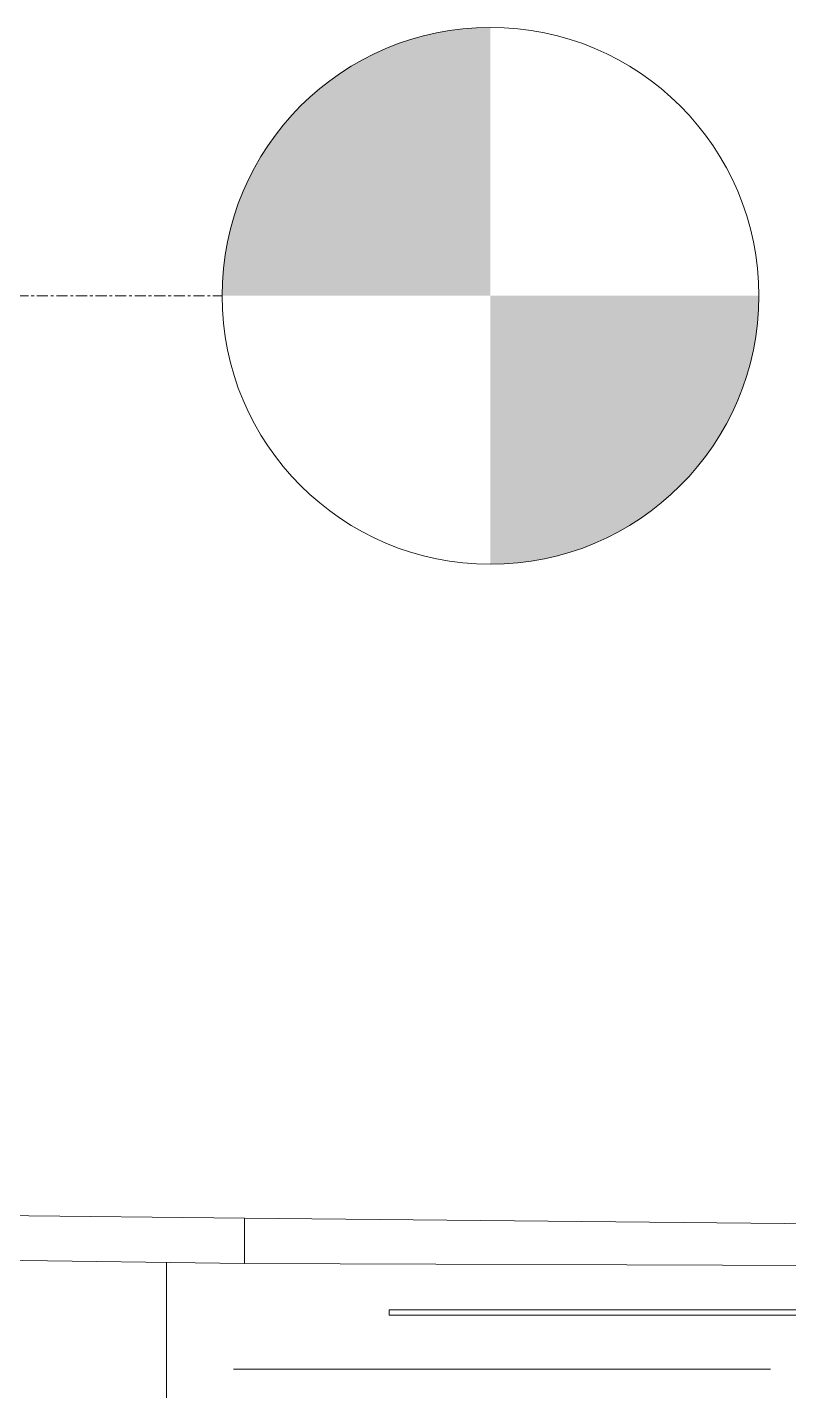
# Model space of a CAD drawing. Header units: inches. Extents: x 9661 to 15313, y -314 to 660.
# Drawn here: x 12367.4 to 12401.4, y -48.9 to 12 of the extents above; entities that cross this region are included whole.
import ezdxf

# ---------------------------------------------------------------- set-up
doc = ezdxf.new("R2010")
doc.units = ezdxf.units.IN
doc.header["$MEASUREMENT"] = 0
doc.linetypes.add('Grid Line 1_2_', pattern=[0.875, 0.5, -0.125, 0.125, -0.125])
for name, color, linetype, lineweight in [('0-1', 7, 'Continuous', 5), ('0-3', 55, 'Continuous', 9), ('A-FLOR-LEVL', 51, 'Continuous', 9), ('A-FLOR-LEVL-1', 51, 'Grid Line 1_2_', 9), ('C-PRKG-1', 55, 'Continuous', 9), ('C-TOPO', 7, 'Continuous', 9), ('C-TOPO-1', 45, 'Continuous', 9), ('C-TOPO-2', 55, 'Continuous', 9)]:
    doc.layers.add(name, color=color, linetype=linetype, lineweight=lineweight)
pattern_1 = [(0, (11008.554, 72), (24, 24), [24, -24]), (0, (11008.554, 81), (24, 24), [24, -24]), (0, (11008.554, 90), (24, 24), [24, -24]), (90, (11011.554, 93), (-24, 24), [24, -24]), (90, (11020.554, 93), (-24, 24), [24, -24]), (90, (11029.554, 93), (-24, 24), [24, -24])]

# ---------------------------------------------------------------- blocks, each defined once
blk = doc.blocks.new('Parking_Stall_Multiple2 - street parking-1355854-BUILDING SECTION - EAST_WEST - COURTYARD - LOOKING NORTH')
at = {"layer": 'C-PRKG-1'}
for p, q in [((12383.536, -45.319), (12446.61, -45.319)), ((12383.536, -45.319), (12383.536, -45.569)), ((12446.61, -45.569), (12383.536, -45.569))]:
    blk.add_line(p, q, dxfattribs=at)
blk = doc.blocks.new('CTR  - Topography_rvt-1-BUILDING SECTION - EAST_WEST - COURTYARD - LOOKING NORTH')
at = {"layer": 'C-TOPO-1'}
h = blk.add_hatch(dxfattribs=at)
h.set_pattern_fill('FP_12', color=256, style=0, pattern_type=2)
h.set_pattern_definition(pattern_1)
h.paths.add_polyline_path([(12328.589, -183.114), (12377.069, -183.114), (12377.069, -43.26), (12328.589, -42.578), (12328.589, -94.355)], flags=0)
h = blk.add_hatch(dxfattribs=at)
h.set_pattern_fill('FP_12', color=256, style=0, pattern_type=2)
h.set_pattern_definition(pattern_1)
h.paths.add_polyline_path([(12446.61, -183.114), (12446.61, -45.569), (12383.536, -45.569), (12383.536, -45.319), (12446.61, -45.319), (12446.61, -43.475), (12377.069, -43.26), (12377.069, -183.114)], flags=0)
at = {"layer": 'C-TOPO'}
for p, q in [((12377.069, -43.26), (12350.029, -42.879)), ((12446.61, -43.475), (12377.069, -43.26))]:
    blk.add_line(p, q, dxfattribs=at)
at = {"layer": 'C-TOPO-2'}
for p, q in [((12328.589, -40.722), (12377.068, -41.226)), ((12377.068, -41.226), (12377.068, -43.26)), ((12377.068, -43.26), (12377.068, -41.226)), ((12377.068, -41.226), (12446.61, -41.908)), ((12350.029, -42.879), (12377.068, -43.26)), ((12377.068, -43.26), (12446.61, -43.475))]:
    blk.add_line(p, q, dxfattribs=at)
at = {"layer": '0-3'}
blk.add_blockref('Parking_Stall_Multiple2 - street parking-1355854-BUILDING SECTION - EAST_WEST - COURTYARD - LOOKING NORTH', (0, 0), dxfattribs=at)
blk = doc.blocks.new('Level - Level Head - Circle-50818-BUILDING SECTION - EAST_WEST - COURTYARD - LOOKING NORTH')
at = {"layer": 'A-FLOR-LEVL'}
h = blk.add_hatch(color=256, dxfattribs=at)
edge = h.paths.add_edge_path(flags=0)
edge.add_line((12388.059, 0), (12376.059, 0))
edge.add_arc((12388.059, 0), 12, 90, 180, ccw=False)
edge.add_line((12388.059, 12), (12388.059, 0))
h = blk.add_hatch(color=256, dxfattribs=at)
edge = h.paths.add_edge_path(flags=0)
edge.add_line((12388.059, -12), (12388.059, 0))
edge.add_line((12388.059, 0), (12400.059, 0))
edge.add_arc((12388.059, 0), 12, 270, 360, ccw=False)
blk.add_circle((12388.059, 0), 12, dxfattribs=at)

msp = doc.modelspace()

# ---------------------------------------------------------------- linework, layer by layer
at = {"layer": 'A-FLOR-LEVL-1'}
msp.add_line((9660.52836, 0), (12376.05907, 0), dxfattribs=at)

# ---------------------------------------------------------------- block references
at = {"layer": '0-1'}
msp.add_blockref('CTR  - Topography_rvt-1-BUILDING SECTION - EAST_WEST - COURTYARD - LOOKING NORTH', (0, 0), dxfattribs=at)
at = {"layer": 'A-FLOR-LEVL'}
msp.add_blockref('Level - Level Head - Circle-50818-BUILDING SECTION - EAST_WEST - COURTYARD - LOOKING NORTH', (0, 0), dxfattribs=at)

doc.saveas('drawing.dxf')
